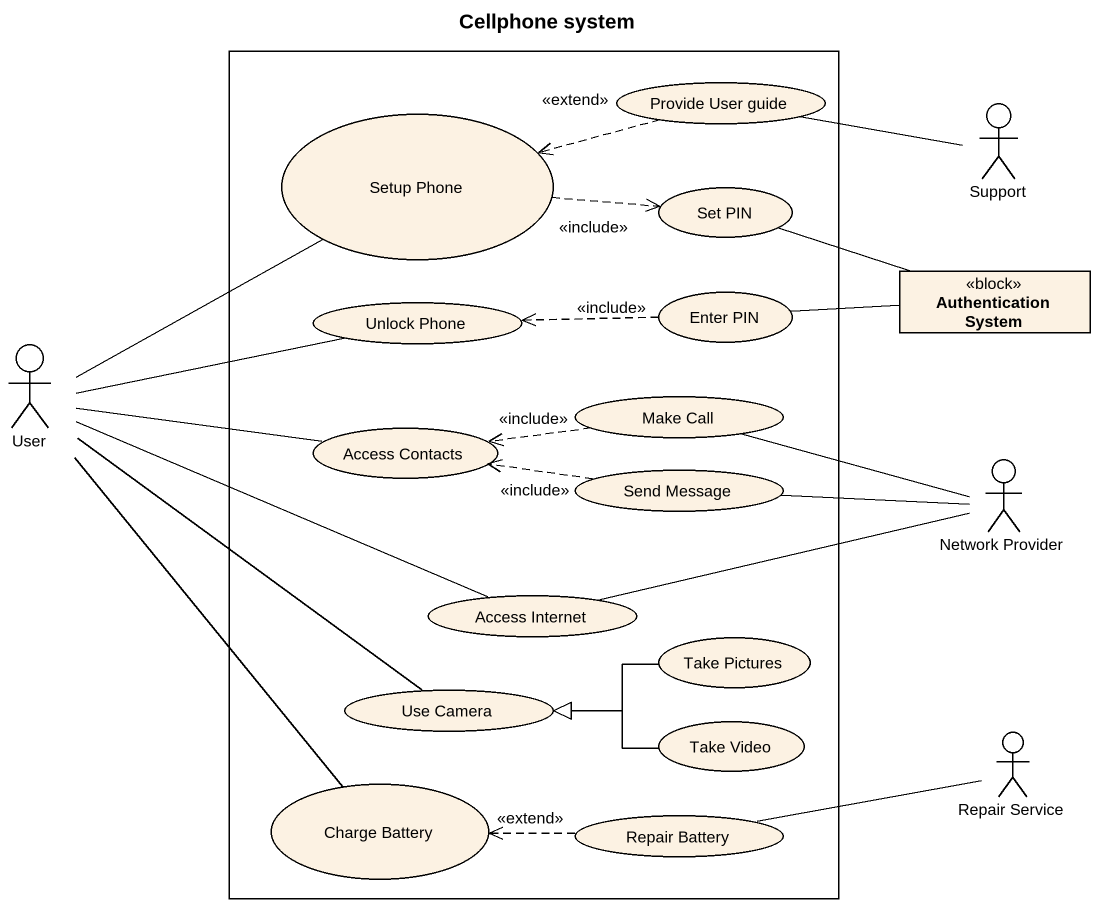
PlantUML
@startuml
title Cellphone system
allowmixing
hide circle
hide empty members
rectangle " " as rectangle1 {
  usecase "Provide User guide" as Provide_User_guide
  usecase "Setup Phone" as Setup_Phone
  usecase "Set PIN" as Set_PIN
  usecase "Enter PIN" as Enter_PIN
  usecase "Unlock Phone" as Unlock_Phone
  usecase "Access Contacts" as Access_Contacts
  usecase "Make Call" as Make_Call
  usecase "Send Message" as Send_Message
  usecase "Access Internet" as Access_Internet
  usecase "Take Pictures" as Take_Pictures
  usecase "Use Camera" as Use_Camera
  usecase "Take Video" as Take_Video
  usecase "Charge Battery" as Charge_Battery
  usecase "Repair Battery" as Repair_Battery
}
actor Support
class "Authentication System" as Authentication_System <<block>>
actor User
actor "Network Provider" as Network_Provider
actor "Repair Service" as Repair_Service
Provide_User_guide .left.> Setup_Phone : <<extend>>
Setup_Phone .right.> Set_PIN : <<include>>
Setup_Phone -left- User
Support -left- Provide_User_guide
Enter_PIN .left.> Unlock_Phone : <<include>>
Authentication_System -left- Set_PIN
Authentication_System -left- Enter_PIN
User -- Charge_Battery
Unlock_Phone -left- User
Access_Contacts -left- User
Make_Call .left.> Access_Contacts : <<include>>
Send_Message .left.> Access_Contacts : <<include>>
Network_Provider -left- Make_Call
Network_Provider -left- Send_Message
Network_Provider -left- Access_Internet
Access_Internet -left- User
Take_Pictures -left-|> Use_Camera
Use_Camera -up- User
Take_Video -left-|> Use_Camera
Repair_Battery -right- Repair_Service
Repair_Battery .left.> Charge_Battery : <<extend>>
@enduml
